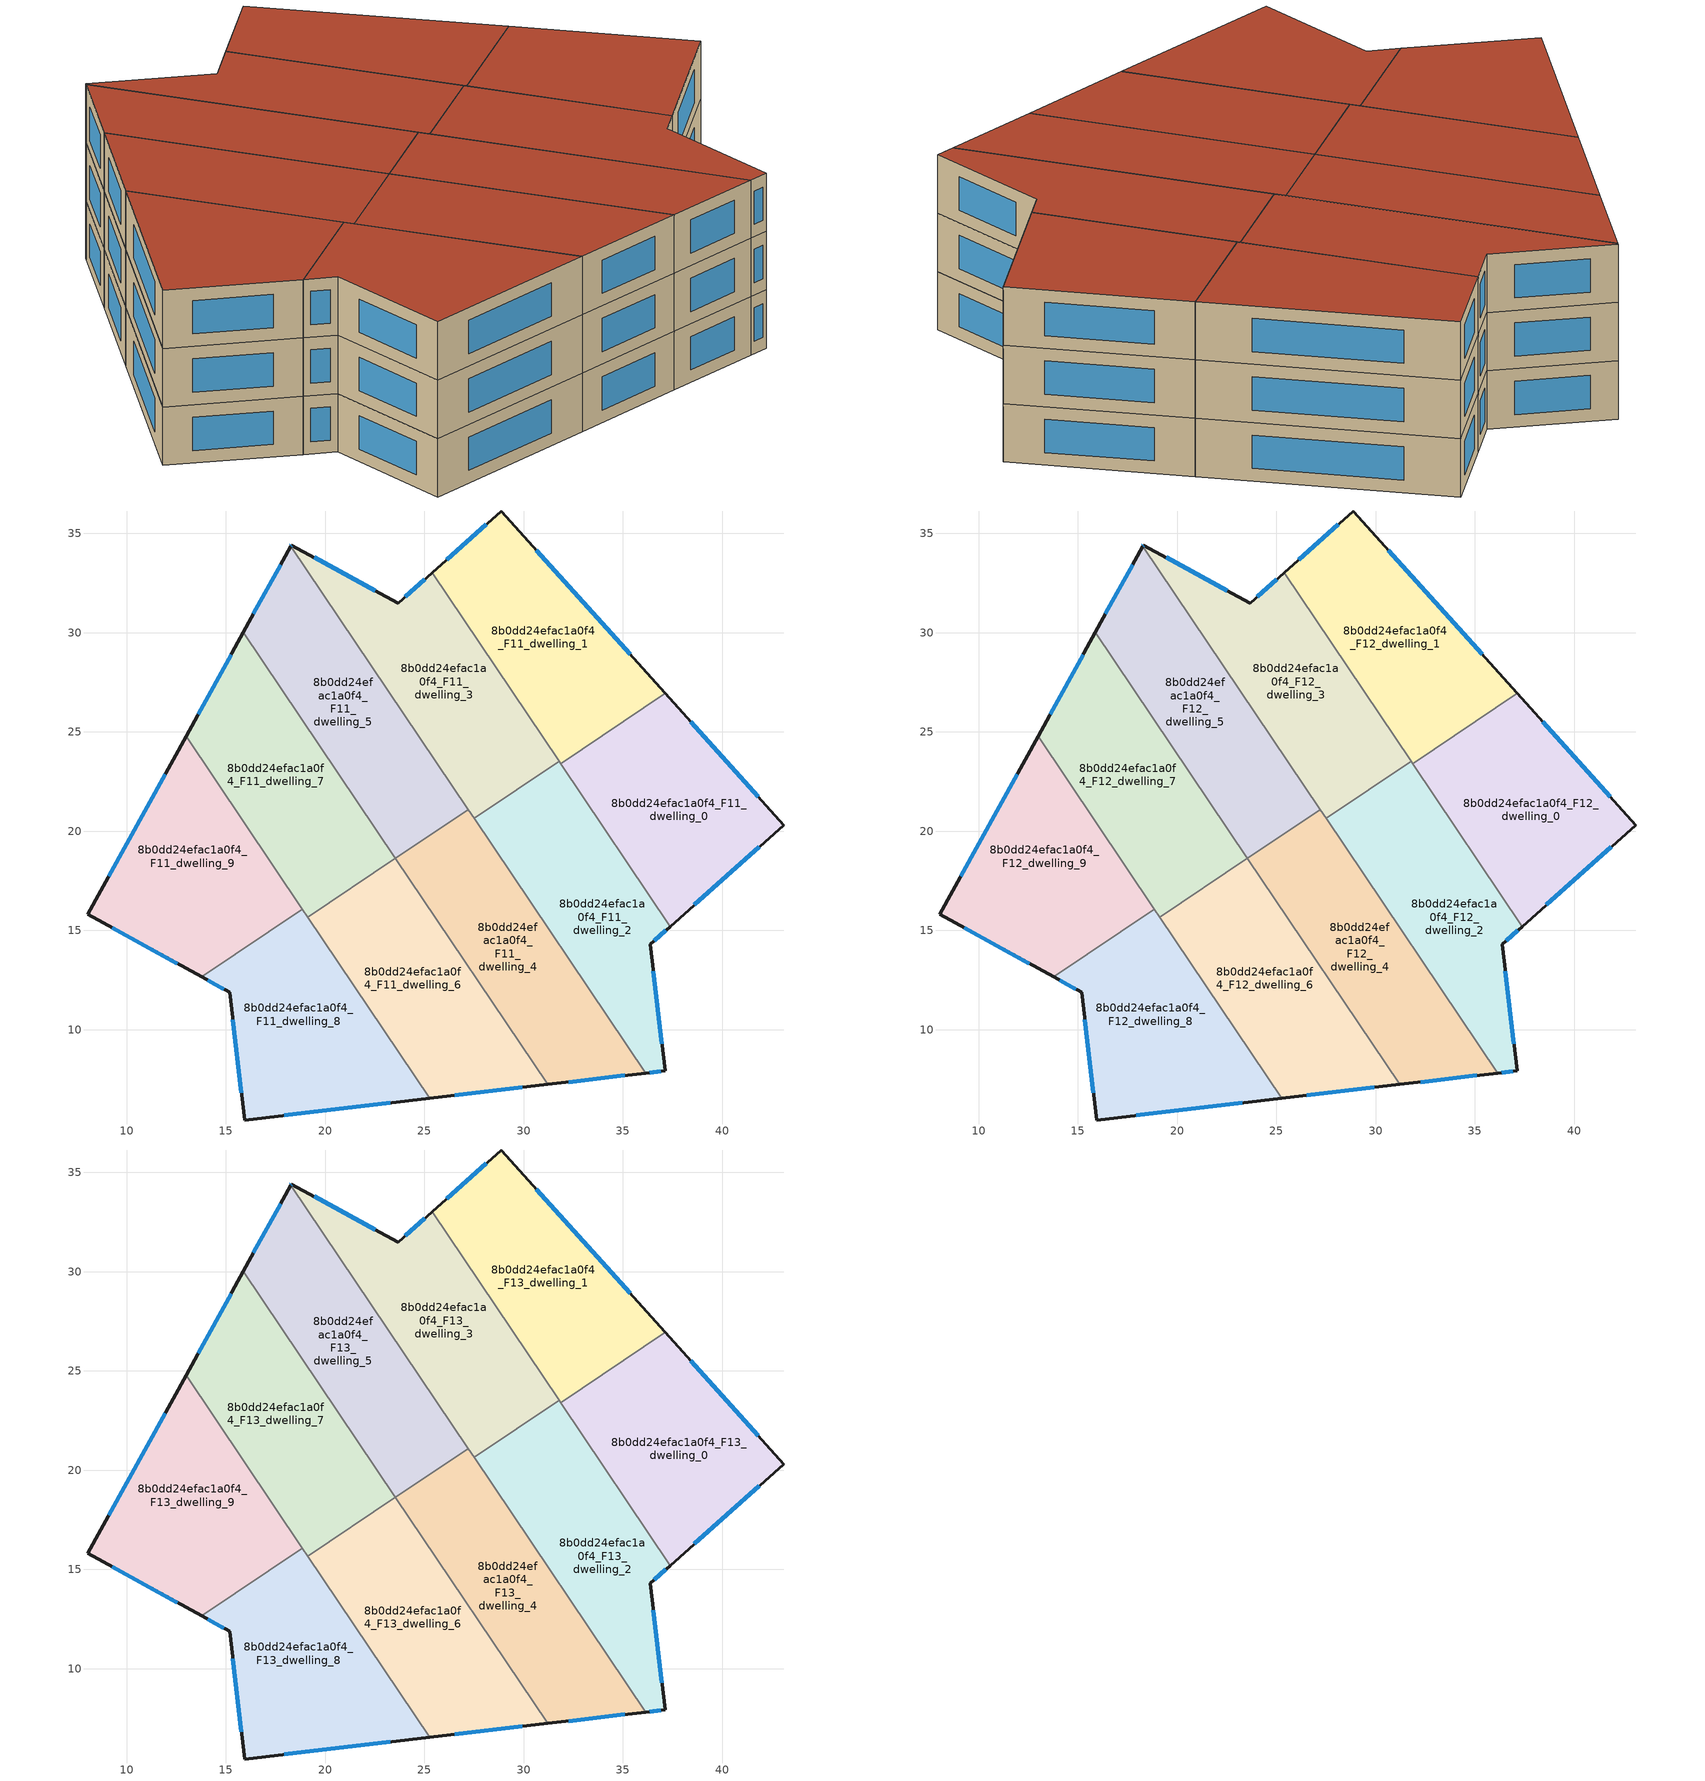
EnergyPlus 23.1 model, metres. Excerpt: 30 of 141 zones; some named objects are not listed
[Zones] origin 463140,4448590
8b0dd24efac1a0f4_F11_dwelling_0
 floor to 8b0dd24efac1a0f4_F10_dwelling_0 (EU_floor_Construction): 37.12,26.95 43.09,20.31 37.38,15.2 31.86,23.4 z33
 wall outside (EU_wall_Construction): 37.38,15.2 43.09,20.31 37.12,26.95 z33:36
 wall to 8b0dd24efac1a0f4_F11_dwelling_1 (EU_wall_Construction): 37.12,26.95 31.86,23.4 z33:36
 wall to 8b0dd24efac1a0f4_F11_dwelling_2 (EU_wall_Construction): 31.86,23.4 37.38,15.2 z33:36
 window (EU_Window_Construction): 41.82,21.73 38.4,25.52 / 38.6,16.29 41.87,19.21 z33.64:35.36
8b0dd24efac1a0f4_F11_dwelling_1
 floor to 8b0dd24efac1a0f4_F10_dwelling_1 (EU_floor_Construction): 28.87,36.13 37.12,26.95 31.86,23.4 25.39,33.01 z33
 wall outside (EU_wall_Construction): 37.12,26.95 28.87,36.13 25.39,33.01 z33:36
 wall to 8b0dd24efac1a0f4_F11_dwelling_3 (EU_wall_Construction): 25.39,33.01 31.78,23.51 z33:36
 wall to 8b0dd24efac1a0f4_F11_dwelling_2 (EU_wall_Construction): 31.78,23.51 31.86,23.4 z33:36
 window (EU_Window_Construction): 28.12,35.46 26.13,33.68 / 35.36,28.91 30.64,34.16 z33.64:35.36
8b0dd24efac1a0f4_F11_dwelling_2
 floor to 8b0dd24efac1a0f4_F10_dwelling_2 (EU_floor_Construction): 31.78,23.51 37.38,15.2 36.37,14.3 37.13,7.94 36.14,7.82 27.51,20.64 z33
 wall outside (EU_wall_Construction): 36.14,7.82 37.13,7.94 36.37,14.3 37.38,15.2 z33:36
 wall to 8b0dd24efac1a0f4_F11_dwelling_3 (EU_wall_Construction): 31.78,23.51 27.51,20.64 z33:36
 wall to 8b0dd24efac1a0f4_F11_dwelling_4 (EU_wall_Construction): 27.51,20.64 36.14,7.82 z33:36
 window (EU_Window_Construction): 36.35,7.85 36.91,7.91 / 36.59,14.49 37.16,15.01 / 36.96,9.3 36.54,12.94 z33.64:35.36
8b0dd24efac1a0f4_F11_dwelling_3
 floor to 8b0dd24efac1a0f4_F10_dwelling_3 (EU_floor_Construction): 25.39,33.01 31.78,23.51 27.51,20.64 18.28,34.36 18.3,34.41 23.67,31.48 z33
 wall outside (EU_wall_Construction): 25.39,33.01 23.67,31.48 18.3,34.41 18.28,34.36 z33:36
 wall to 8b0dd24efac1a0f4_F11_dwelling_5 (EU_wall_Construction): 18.28,34.36 27.2,21.09 z33:36
 wall to 8b0dd24efac1a0f4_F11_dwelling_4 (EU_wall_Construction): 27.21,21.09 27.51,20.64 z33:36
 window (EU_Window_Construction): 18.3,34.4 18.28,34.37 / 22.52,32.11 19.45,33.78 / 25.02,32.68 24.04,31.81 z33.64:35.36
8b0dd24efac1a0f4_F11_dwelling_4
 floor to 8b0dd24efac1a0f4_F10_dwelling_4 (EU_floor_Construction): 27.21,21.09 36.14,7.82 31.2,7.24 23.54,18.62 z33
 wall outside (EU_wall_Construction): 31.2,7.24 36.14,7.82 z33:36
 wall to 8b0dd24efac1a0f4_F11_dwelling_5 (EU_wall_Construction): 27.21,21.09 23.54,18.62 z33:36
 wall to 8b0dd24efac1a0f4_F11_dwelling_6 (EU_wall_Construction): 23.54,18.62 31.2,7.24 z33:36
 window (EU_Window_Construction): 32.26,7.37 35.08,7.7 z33.64:35.36
8b0dd24efac1a0f4_F11_dwelling_5
 floor to 8b0dd24efac1a0f4_F10_dwelling_5 (EU_floor_Construction): 18.28,34.36 27.21,21.09 23.54,18.62 15.88,30.01 z33
 wall outside (EU_wall_Construction): 18.28,34.36 15.88,30.01 z33:36
 wall to 8b0dd24efac1a0f4_F11_dwelling_7 (EU_wall_Construction): 15.88,30.01 23.54,18.63 z33:36
 window (EU_Window_Construction): 17.76,33.43 16.39,30.94 z33.64:35.36
8b0dd24efac1a0f4_F11_dwelling_6
 floor to 8b0dd24efac1a0f4_F10_dwelling_6 (EU_floor_Construction): 23.54,18.63 31.2,7.24 25.27,6.55 19.13,15.66 z33
 wall outside (EU_wall_Construction): 25.27,6.55 31.2,7.24 z33:36
 wall to 8b0dd24efac1a0f4_F11_dwelling_7 (EU_wall_Construction): 23.54,18.63 19.13,15.66 z33:36
 wall to 8b0dd24efac1a0f4_F11_dwelling_8 (EU_wall_Construction): 19.13,15.66 25.27,6.55 z33:36
 window (EU_Window_Construction): 26.54,6.7 29.93,7.09 z33.64:35.36
8b0dd24efac1a0f4_F11_dwelling_7
 floor to 8b0dd24efac1a0f4_F10_dwelling_7 (EU_floor_Construction): 15.88,30.01 23.54,18.63 19.13,15.66 13,24.78 z33
 wall outside (EU_wall_Construction): 15.88,30.01 13,24.78 z33:36
 wall to 8b0dd24efac1a0f4_F11_dwelling_9 (EU_wall_Construction): 13,24.78 18.86,16.07 z33:36
 wall to 8b0dd24efac1a0f4_F11_dwelling_8 (EU_wall_Construction): 18.86,16.07 19.13,15.66 z33:36
 window (EU_Window_Construction): 15.26,28.89 13.61,25.9 z33.64:35.36
8b0dd24efac1a0f4_F11_dwelling_8
 floor to 8b0dd24efac1a0f4_F10_dwelling_8 (EU_floor_Construction): 18.86,16.07 25.27,6.55 15.95,5.45 15.19,11.88 13.78,12.66 z33
 wall outside (EU_wall_Construction): 13.78,12.66 15.19,11.88 15.95,5.45 25.27,6.55 z33:36
 wall to 8b0dd24efac1a0f4_F11_dwelling_9 (EU_wall_Construction): 18.86,16.07 13.78,12.66 z33:36
 window (EU_Window_Construction): 14.09,12.49 14.89,12.05 / 17.95,5.69 23.27,6.31 / 15.35,10.51 15.79,6.83 z33.64:35.36
8b0dd24efac1a0f4_F11_dwelling_9
 floor to 8b0dd24efac1a0f4_F10_dwelling_9 (EU_floor_Construction): 13,24.78 18.86,16.07 13.78,12.66 8.05,15.8 z33
 wall outside (EU_wall_Construction): 13,24.78 8.05,15.8 13.78,12.66 z33:36
 window (EU_Window_Construction): 9.28,15.13 12.56,13.33 / 11.94,22.86 9.11,17.73 z33.64:35.36
8b0dd24efac1a0f4_F12_dwelling_0
 floor to 8b0dd24efac1a0f4_F11_dwelling_0 (EU_floor_Construction): 37.12,26.95 43.09,20.31 37.38,15.2 31.86,23.4 z36
 wall outside (EU_wall_Construction): 37.38,15.2 43.09,20.31 37.12,26.95 z36:39
 wall to 8b0dd24efac1a0f4_F12_dwelling_1 (EU_wall_Construction): 37.12,26.95 31.86,23.4 z36:39
 wall to 8b0dd24efac1a0f4_F12_dwelling_2 (EU_wall_Construction): 31.86,23.4 37.38,15.2 z36:39
 window (EU_Window_Construction): 41.82,21.73 38.4,25.52 / 38.6,16.29 41.87,19.21 z36.64:38.36
8b0dd24efac1a0f4_F12_dwelling_1
 floor to 8b0dd24efac1a0f4_F11_dwelling_1 (EU_floor_Construction): 28.87,36.13 37.12,26.95 31.86,23.4 25.39,33.01 z36
 wall outside (EU_wall_Construction): 37.12,26.95 28.87,36.13 25.39,33.01 z36:39
 wall to 8b0dd24efac1a0f4_F12_dwelling_3 (EU_wall_Construction): 25.39,33.01 31.78,23.51 z36:39
 wall to 8b0dd24efac1a0f4_F12_dwelling_2 (EU_wall_Construction): 31.78,23.51 31.86,23.4 z36:39
 window (EU_Window_Construction): 28.12,35.46 26.13,33.68 / 35.36,28.91 30.64,34.16 z36.64:38.36
8b0dd24efac1a0f4_F12_dwelling_2
 floor to 8b0dd24efac1a0f4_F11_dwelling_2 (EU_floor_Construction): 31.78,23.51 37.38,15.2 36.37,14.3 37.13,7.94 36.14,7.82 27.51,20.64 z36
 wall outside (EU_wall_Construction): 36.14,7.82 37.13,7.94 36.37,14.3 37.38,15.2 z36:39
 wall to 8b0dd24efac1a0f4_F12_dwelling_3 (EU_wall_Construction): 31.78,23.51 27.51,20.64 z36:39
 wall to 8b0dd24efac1a0f4_F12_dwelling_4 (EU_wall_Construction): 27.51,20.64 36.14,7.82 z36:39
 window (EU_Window_Construction): 36.35,7.85 36.91,7.91 / 36.59,14.49 37.16,15.01 / 36.96,9.3 36.54,12.94 z36.64:38.36
8b0dd24efac1a0f4_F12_dwelling_3
 floor to 8b0dd24efac1a0f4_F11_dwelling_3 (EU_floor_Construction): 25.39,33.01 31.78,23.51 27.51,20.64 18.28,34.36 18.3,34.41 23.67,31.48 z36
 wall outside (EU_wall_Construction): 25.39,33.01 23.67,31.48 18.3,34.41 18.28,34.36 z36:39
 wall to 8b0dd24efac1a0f4_F12_dwelling_5 (EU_wall_Construction): 18.28,34.36 27.2,21.09 z36:39
 wall to 8b0dd24efac1a0f4_F12_dwelling_4 (EU_wall_Construction): 27.21,21.09 27.51,20.64 z36:39
 window (EU_Window_Construction): 18.3,34.4 18.28,34.37 / 22.52,32.11 19.45,33.78 / 25.02,32.68 24.04,31.81 z36.64:38.36
8b0dd24efac1a0f4_F12_dwelling_4
 floor to 8b0dd24efac1a0f4_F11_dwelling_4 (EU_floor_Construction): 27.21,21.09 36.14,7.82 31.2,7.24 23.54,18.62 z36
 wall outside (EU_wall_Construction): 31.2,7.24 36.14,7.82 z36:39
 wall to 8b0dd24efac1a0f4_F12_dwelling_5 (EU_wall_Construction): 27.21,21.09 23.54,18.62 z36:39
 wall to 8b0dd24efac1a0f4_F12_dwelling_6 (EU_wall_Construction): 23.54,18.62 31.2,7.24 z36:39
 window (EU_Window_Construction): 32.26,7.37 35.08,7.7 z36.64:38.36
8b0dd24efac1a0f4_F12_dwelling_5
 floor to 8b0dd24efac1a0f4_F11_dwelling_5 (EU_floor_Construction): 18.28,34.36 27.21,21.09 23.54,18.62 15.88,30.01 z36
 wall outside (EU_wall_Construction): 18.28,34.36 15.88,30.01 z36:39
 wall to 8b0dd24efac1a0f4_F12_dwelling_7 (EU_wall_Construction): 15.88,30.01 23.54,18.63 z36:39
 window (EU_Window_Construction): 17.76,33.43 16.39,30.94 z36.64:38.36
8b0dd24efac1a0f4_F12_dwelling_6
 floor to 8b0dd24efac1a0f4_F11_dwelling_6 (EU_floor_Construction): 23.54,18.63 31.2,7.24 25.27,6.55 19.13,15.66 z36
 wall outside (EU_wall_Construction): 25.27,6.55 31.2,7.24 z36:39
 wall to 8b0dd24efac1a0f4_F12_dwelling_7 (EU_wall_Construction): 23.54,18.63 19.13,15.66 z36:39
 wall to 8b0dd24efac1a0f4_F12_dwelling_8 (EU_wall_Construction): 19.13,15.66 25.27,6.55 z36:39
 window (EU_Window_Construction): 26.54,6.7 29.93,7.09 z36.64:38.36
8b0dd24efac1a0f4_F12_dwelling_7
 floor to 8b0dd24efac1a0f4_F11_dwelling_7 (EU_floor_Construction): 15.88,30.01 23.54,18.63 19.13,15.66 13,24.78 z36
 wall outside (EU_wall_Construction): 15.88,30.01 13,24.78 z36:39
 wall to 8b0dd24efac1a0f4_F12_dwelling_9 (EU_wall_Construction): 13,24.78 18.86,16.07 z36:39
 wall to 8b0dd24efac1a0f4_F12_dwelling_8 (EU_wall_Construction): 18.86,16.07 19.13,15.66 z36:39
 window (EU_Window_Construction): 15.26,28.89 13.61,25.9 z36.64:38.36
8b0dd24efac1a0f4_F12_dwelling_8
 floor to 8b0dd24efac1a0f4_F11_dwelling_8 (EU_floor_Construction): 18.86,16.07 25.27,6.55 15.95,5.45 15.19,11.88 13.78,12.66 z36
 wall outside (EU_wall_Construction): 13.78,12.66 15.19,11.88 15.95,5.45 25.27,6.55 z36:39
 wall to 8b0dd24efac1a0f4_F12_dwelling_9 (EU_wall_Construction): 18.86,16.07 13.78,12.66 z36:39
 window (EU_Window_Construction): 14.09,12.49 14.89,12.05 / 17.95,5.69 23.27,6.31 / 15.35,10.51 15.79,6.83 z36.64:38.36
8b0dd24efac1a0f4_F12_dwelling_9
 floor to 8b0dd24efac1a0f4_F11_dwelling_9 (EU_floor_Construction): 13,24.78 18.86,16.07 13.78,12.66 8.05,15.8 z36
 wall outside (EU_wall_Construction): 13,24.78 8.05,15.8 13.78,12.66 z36:39
 window (EU_Window_Construction): 9.28,15.13 12.56,13.33 / 11.94,22.86 9.11,17.73 z36.64:38.36
8b0dd24efac1a0f4_F13_dwelling_0
 floor to 8b0dd24efac1a0f4_F12_dwelling_0 (EU_floor_Construction): 37.12,26.95 43.09,20.31 37.38,15.2 31.86,23.4 z39
 wall outside (EU_wall_Construction): 37.38,15.2 43.09,20.31 37.12,26.95 z39:42
 wall to 8b0dd24efac1a0f4_F13_dwelling_1 (EU_wall_Construction): 37.12,26.95 31.86,23.4 z39:42
 wall to 8b0dd24efac1a0f4_F13_dwelling_2 (EU_wall_Construction): 31.86,23.4 37.38,15.2 z39:42
 window (EU_Window_Construction): 41.82,21.73 38.4,25.52 / 38.6,16.29 41.87,19.21 z39.64:41.36
 roof outside (EU_roof_Construction): 43.09,20.31 37.12,26.95 31.86,23.4 37.38,15.2 z42
8b0dd24efac1a0f4_F13_dwelling_1
 floor to 8b0dd24efac1a0f4_F12_dwelling_1 (EU_floor_Construction): 28.87,36.13 37.12,26.95 31.86,23.4 25.39,33.01 z39
 wall outside (EU_wall_Construction): 37.12,26.95 28.87,36.13 25.39,33.01 z39:42
 wall to 8b0dd24efac1a0f4_F13_dwelling_3 (EU_wall_Construction): 25.39,33.01 31.78,23.51 z39:42
 wall to 8b0dd24efac1a0f4_F13_dwelling_2 (EU_wall_Construction): 31.78,23.51 31.86,23.4 z39:42
 window (EU_Window_Construction): 28.12,35.46 26.13,33.68 / 35.36,28.91 30.64,34.16 z39.64:41.36
 roof outside (EU_roof_Construction): 37.12,26.95 28.87,36.13 25.39,33.01 31.86,23.4 z42
8b0dd24efac1a0f4_F13_dwelling_2
 floor to 8b0dd24efac1a0f4_F12_dwelling_2 (EU_floor_Construction): 31.78,23.51 37.38,15.2 36.37,14.3 37.13,7.94 36.14,7.82 27.51,20.64 z39
 wall outside (EU_wall_Construction): 36.14,7.82 37.13,7.94 36.37,14.3 37.38,15.2 z39:42
 wall to 8b0dd24efac1a0f4_F13_dwelling_3 (EU_wall_Construction): 31.78,23.51 27.51,20.64 z39:42
 wall to 8b0dd24efac1a0f4_F13_dwelling_4 (EU_wall_Construction): 27.51,20.64 36.14,7.82 z39:42
 window (EU_Window_Construction): 36.35,7.85 36.91,7.91 / 36.59,14.49 37.16,15.01 / 36.96,9.3 36.54,12.94 z39.64:41.36
 roof outside (EU_roof_Construction): 37.13,7.94 36.37,14.3 37.38,15.2 31.78,23.51 27.51,20.64 36.14,7.82 z42
8b0dd24efac1a0f4_F13_dwelling_3
 floor to 8b0dd24efac1a0f4_F12_dwelling_3 (EU_floor_Construction): 25.39,33.01 31.78,23.51 27.51,20.64 18.28,34.36 18.3,34.41 23.67,31.48 z39
 wall outside (EU_wall_Construction): 25.39,33.01 23.67,31.48 18.3,34.41 18.28,34.36 z39:42
 wall to 8b0dd24efac1a0f4_F13_dwelling_5 (EU_wall_Construction): 18.28,34.36 27.2,21.09 z39:42
 wall to 8b0dd24efac1a0f4_F13_dwelling_4 (EU_wall_Construction): 27.21,21.09 27.51,20.64 z39:42
 window (EU_Window_Construction): 18.3,34.4 18.28,34.37 / 22.52,32.11 19.45,33.78 / 25.02,32.68 24.04,31.81 z39.64:41.36
 roof outside (EU_roof_Construction): 31.78,23.51 25.39,33.01 23.67,31.48 18.3,34.41 18.28,34.36 27.51,20.64 z42
8b0dd24efac1a0f4_F13_dwelling_4
 floor to 8b0dd24efac1a0f4_F12_dwelling_4 (EU_floor_Construction): 27.21,21.09 36.14,7.82 31.2,7.24 23.54,18.62 z39
 wall outside (EU_wall_Construction): 31.2,7.24 36.14,7.82 z39:42
 wall to 8b0dd24efac1a0f4_F13_dwelling_5 (EU_wall_Construction): 27.21,21.09 23.54,18.62 z39:42
 wall to 8b0dd24efac1a0f4_F13_dwelling_6 (EU_wall_Construction): 23.54,18.62 31.2,7.24 z39:42
 window (EU_Window_Construction): 32.26,7.37 35.08,7.7 z39.64:41.36
 roof outside (EU_roof_Construction): 36.14,7.82 27.21,21.09 23.54,18.62 31.2,7.24 z42
8b0dd24efac1a0f4_F13_dwelling_5
 floor to 8b0dd24efac1a0f4_F12_dwelling_5 (EU_floor_Construction): 18.28,34.36 27.21,21.09 23.54,18.62 15.88,30.01 z39
 wall outside (EU_wall_Construction): 18.28,34.36 15.88,30.01 z39:42
 wall to 8b0dd24efac1a0f4_F13_dwelling_7 (EU_wall_Construction): 15.88,30.01 23.54,18.63 z39:42
 window (EU_Window_Construction): 17.76,33.43 16.39,30.94 z39.64:41.36
 roof outside (EU_roof_Construction): 27.21,21.09 18.28,34.36 15.88,30.01 23.54,18.62 z42
8b0dd24efac1a0f4_F13_dwelling_6
 floor to 8b0dd24efac1a0f4_F12_dwelling_6 (EU_floor_Construction): 23.54,18.63 31.2,7.24 25.27,6.55 19.13,15.66 z39
 wall outside (EU_wall_Construction): 25.27,6.55 31.2,7.24 z39:42
 wall to 8b0dd24efac1a0f4_F13_dwelling_7 (EU_wall_Construction): 23.54,18.63 19.13,15.66 z39:42
 wall to 8b0dd24efac1a0f4_F13_dwelling_8 (EU_wall_Construction): 19.13,15.66 25.27,6.55 z39:42
 window (EU_Window_Construction): 26.54,6.7 29.93,7.09 z39.64:41.36
 roof outside (EU_roof_Construction): 31.2,7.24 23.54,18.63 19.13,15.66 25.27,6.55 z42
8b0dd24efac1a0f4_F13_dwelling_7
 floor to 8b0dd24efac1a0f4_F12_dwelling_7 (EU_floor_Construction): 15.88,30.01 23.54,18.63 19.13,15.66 13,24.78 z39
 wall outside (EU_wall_Construction): 15.88,30.01 13,24.78 z39:42
 wall to 8b0dd24efac1a0f4_F13_dwelling_9 (EU_wall_Construction): 13,24.78 18.86,16.07 z39:42
 wall to 8b0dd24efac1a0f4_F13_dwelling_8 (EU_wall_Construction): 18.86,16.07 19.13,15.66 z39:42
 window (EU_Window_Construction): 15.26,28.89 13.61,25.9 z39.64:41.36
 roof outside (EU_roof_Construction): 23.54,18.63 15.88,30.01 13,24.78 19.13,15.66 z42
8b0dd24efac1a0f4_F13_dwelling_8
 floor to 8b0dd24efac1a0f4_F12_dwelling_8 (EU_floor_Construction): 18.86,16.07 25.27,6.55 15.95,5.45 15.19,11.88 13.78,12.66 z39
 wall outside (EU_wall_Construction): 13.78,12.66 15.19,11.88 15.95,5.45 25.27,6.55 z39:42
 wall to 8b0dd24efac1a0f4_F13_dwelling_9 (EU_wall_Construction): 18.86,16.07 13.78,12.66 z39:42
 window (EU_Window_Construction): 14.09,12.49 14.89,12.05 / 17.95,5.69 23.27,6.31 / 15.35,10.51 15.79,6.83 z39.64:41.36
 roof outside (EU_roof_Construction): 25.27,6.55 18.86,16.07 13.78,12.66 15.19,11.88 15.95,5.45 z42
8b0dd24efac1a0f4_F13_dwelling_9
 floor to 8b0dd24efac1a0f4_F12_dwelling_9 (EU_floor_Construction): 13,24.78 18.86,16.07 13.78,12.66 8.05,15.8 z39
 wall outside (EU_wall_Construction): 13,24.78 8.05,15.8 13.78,12.66 z39:42
 window (EU_Window_Construction): 9.28,15.13 12.56,13.33 / 11.94,22.86 9.11,17.73 z39.64:41.36
 roof outside (EU_roof_Construction): 18.86,16.07 13,24.78 8.05,15.8 13.78,12.66 z42
[Building]
EU S2 Campaign: North Axis=0; Terrain=City; Solar Distribution=FullExterior
[Site:Location]
Yerevan-Zvartnots.Intl.AP: Latitude=40.15; Longitude=44.383; Time Zone=4; Elevation=854
[SizingPeriod:WeatherFileDays]
AnnualSizingPeriod: Begin Month=1; Begin Day of Month=1; End Month=12; End Day of Month=31; Day of Week for Start Day=Monday; Use Weather File Daylight Saving Period=No; Use Weather File Rain and Snow Indicators=No
[MATERIAL]
EU_InternalMass_Material: Roughness=MediumRough; Thickness=0.1; Conductivity=1; Density=1800; Specific Heat=900; Thermal Absorptance=0.9; Solar Absorptance=0.7; Visible Absorptance=0.7
[MATERIAL:NOMASS] Roughness=MediumRough; Thermal Absorptance=0.9; Solar Absorptance=0.7; Visible Absorptance=0.7
Name | Thermal Resistance
EU_wall_NoMass | 1.05043
EU_roof_NoMass | 1.45357
EU_floor_NoMass | 0.478065
[WINDOWMATERIAL:SIMPLEGLAZINGSYSTEM]
EU_Window_SimpleGlazing: UFactor=2.5566; Solar Heat Gain Coefficient=0.75; Visible Transmittance=0.75
[CONSTRUCTION]
EU_wall_Construction: EU_wall_NoMass
EU_roof_Construction: EU_roof_NoMass
EU_floor_Construction: EU_floor_NoMass
EU_Window_Construction: EU_Window_SimpleGlazing
EU_InternalMass_Construction: EU_InternalMass_Material
[ZONE] Type=1; Multiplier=1; Ceiling Height=autocalculate; Floor Area=autocalculate; Part of Total Floor Area=Yes
Name | Volume
8b0dd24efac1a0f4_F11_dwelling_0; 8b0dd24efac1a0f4_F12_dwelling_0; 8b0dd24efac1a0f4_F13_dwelling_0 | 196.861
8b0dd24efac1a0f4_F11_dwelling_1; 8b0dd24efac1a0f4_F12_dwelling_1; 8b0dd24efac1a0f4_F13_dwelling_1; 8b0dd24efac1a0f4_F11_dwelling_8; 8b0dd24efac1a0f4_F12_dwelling_8; 8b0dd24efac1a0f4_F13_dwelling_8 | 196.856
8b0dd24efac1a0f4_F11_dwelling_2; 8b0dd24efac1a0f4_F12_dwelling_2; 8b0dd24efac1a0f4_F13_dwelling_2 | 196.889
8b0dd24efac1a0f4_F11_dwelling_3; 8b0dd24efac1a0f4_F12_dwelling_3; 8b0dd24efac1a0f4_F13_dwelling_3 | 196.884
8b0dd24efac1a0f4_F11_dwelling_4; 8b0dd24efac1a0f4_F12_dwelling_4; 8b0dd24efac1a0f4_F13_dwelling_4 | 196.851
8b0dd24efac1a0f4_F11_dwelling_5; 8b0dd24efac1a0f4_F12_dwelling_5; 8b0dd24efac1a0f4_F13_dwelling_5 | 196.853
8b0dd24efac1a0f4_F11_dwelling_6; 8b0dd24efac1a0f4_F12_dwelling_6; 8b0dd24efac1a0f4_F13_dwelling_6; 8b0dd24efac1a0f4_F11_dwelling_7; 8b0dd24efac1a0f4_F12_dwelling_7; 8b0dd24efac1a0f4_F13_dwelling_7 | 196.865
8b0dd24efac1a0f4_F11_dwelling_9; 8b0dd24efac1a0f4_F12_dwelling_9; 8b0dd24efac1a0f4_F13_dwelling_9 | 196.855
[INTERNALMASS] Construction=EU_InternalMass_Construction
Name | Zone or ZoneList | Surface Area
8b0dd24efac1a0f4_F11_dwelling_0_EU_InternalMass | 8b0dd24efac1a0f4_F11_dwelling_0 | 65.6206
8b0dd24efac1a0f4_F11_dwelling_1_EU_InternalMass | 8b0dd24efac1a0f4_F11_dwelling_1 | 65.6186
8b0dd24efac1a0f4_F11_dwelling_2_EU_InternalMass | 8b0dd24efac1a0f4_F11_dwelling_2 | 65.6296
8b0dd24efac1a0f4_F11_dwelling_3_EU_InternalMass | 8b0dd24efac1a0f4_F11_dwelling_3 | 65.628
8b0dd24efac1a0f4_F11_dwelling_4_EU_InternalMass | 8b0dd24efac1a0f4_F11_dwelling_4 | 65.6169
8b0dd24efac1a0f4_F11_dwelling_5_EU_InternalMass | 8b0dd24efac1a0f4_F11_dwelling_5 | 65.6179
8b0dd24efac1a0f4_F11_dwelling_6_EU_InternalMass | 8b0dd24efac1a0f4_F11_dwelling_6 | 65.6219
8b0dd24efac1a0f4_F11_dwelling_7_EU_InternalMass | 8b0dd24efac1a0f4_F11_dwelling_7 | 65.6215
8b0dd24efac1a0f4_F11_dwelling_8_EU_InternalMass | 8b0dd24efac1a0f4_F11_dwelling_8 | 65.6186
8b0dd24efac1a0f4_F11_dwelling_9_EU_InternalMass | 8b0dd24efac1a0f4_F11_dwelling_9 | 65.6181
8b0dd24efac1a0f4_F12_dwelling_0_EU_InternalMass | 8b0dd24efac1a0f4_F12_dwelling_0 | 65.6206
8b0dd24efac1a0f4_F12_dwelling_1_EU_InternalMass | 8b0dd24efac1a0f4_F12_dwelling_1 | 65.6186
8b0dd24efac1a0f4_F12_dwelling_2_EU_InternalMass | 8b0dd24efac1a0f4_F12_dwelling_2 | 65.6296
8b0dd24efac1a0f4_F12_dwelling_3_EU_InternalMass | 8b0dd24efac1a0f4_F12_dwelling_3 | 65.628
8b0dd24efac1a0f4_F12_dwelling_4_EU_InternalMass | 8b0dd24efac1a0f4_F12_dwelling_4 | 65.6169
8b0dd24efac1a0f4_F12_dwelling_5_EU_InternalMass | 8b0dd24efac1a0f4_F12_dwelling_5 | 65.6179
8b0dd24efac1a0f4_F12_dwelling_6_EU_InternalMass | 8b0dd24efac1a0f4_F12_dwelling_6 | 65.6219
8b0dd24efac1a0f4_F12_dwelling_7_EU_InternalMass | 8b0dd24efac1a0f4_F12_dwelling_7 | 65.6215
8b0dd24efac1a0f4_F12_dwelling_8_EU_InternalMass | 8b0dd24efac1a0f4_F12_dwelling_8 | 65.6186
8b0dd24efac1a0f4_F12_dwelling_9_EU_InternalMass | 8b0dd24efac1a0f4_F12_dwelling_9 | 65.6181
8b0dd24efac1a0f4_F13_dwelling_0_EU_InternalMass | 8b0dd24efac1a0f4_F13_dwelling_0 | 65.6206
8b0dd24efac1a0f4_F13_dwelling_1_EU_InternalMass | 8b0dd24efac1a0f4_F13_dwelling_1 | 65.6186
8b0dd24efac1a0f4_F13_dwelling_2_EU_InternalMass | 8b0dd24efac1a0f4_F13_dwelling_2 | 65.6296
8b0dd24efac1a0f4_F13_dwelling_3_EU_InternalMass | 8b0dd24efac1a0f4_F13_dwelling_3 | 65.628
8b0dd24efac1a0f4_F13_dwelling_4_EU_InternalMass | 8b0dd24efac1a0f4_F13_dwelling_4 | 65.6169
8b0dd24efac1a0f4_F13_dwelling_5_EU_InternalMass | 8b0dd24efac1a0f4_F13_dwelling_5 | 65.6179
8b0dd24efac1a0f4_F13_dwelling_6_EU_InternalMass | 8b0dd24efac1a0f4_F13_dwelling_6 | 65.6219
8b0dd24efac1a0f4_F13_dwelling_7_EU_InternalMass | 8b0dd24efac1a0f4_F13_dwelling_7 | 65.6215
8b0dd24efac1a0f4_F13_dwelling_8_EU_InternalMass | 8b0dd24efac1a0f4_F13_dwelling_8 | 65.6186
8b0dd24efac1a0f4_F13_dwelling_9_EU_InternalMass | 8b0dd24efac1a0f4_F13_dwelling_9 | 65.6181
[OTHEREQUIPMENT] Fuel Type=Electricity; Design Level Calculation Method=Watts/Area; Power per Zone Floor Area=1; Fraction Latent=0; Fraction Radiant=0; Fraction Lost=0; Carbon Dioxide Generation Rate=0; EndUse Subcategory=EU_Step8_InternalGains
Name | Zone or ZoneList or Space or SpaceList | Schedule
EU_Step8_InternalGain_8b0dd24efac1a0f4_F11_dwelling_0_f000 | 8b0dd24efac1a0f4_F11_dwelling_0 | EU_Step8_GainSchedule_8b0dd24efac1a0f4_F11_dwelling_0_f000
EU_Step8_InternalGain_8b0dd24efac1a0f4_F11_dwelling_1_f000 | 8b0dd24efac1a0f4_F11_dwelling_1 | EU_Step8_GainSchedule_8b0dd24efac1a0f4_F11_dwelling_1_f000
EU_Step8_InternalGain_8b0dd24efac1a0f4_F11_dwelling_2_f000 | 8b0dd24efac1a0f4_F11_dwelling_2 | EU_Step8_GainSchedule_8b0dd24efac1a0f4_F11_dwelling_2_f000
EU_Step8_InternalGain_8b0dd24efac1a0f4_F11_dwelling_3_f000 | 8b0dd24efac1a0f4_F11_dwelling_3 | EU_Step8_GainSchedule_8b0dd24efac1a0f4_F11_dwelling_3_f000
EU_Step8_InternalGain_8b0dd24efac1a0f4_F11_dwelling_4_f000 | 8b0dd24efac1a0f4_F11_dwelling_4 | EU_Step8_GainSchedule_8b0dd24efac1a0f4_F11_dwelling_4_f000
EU_Step8_InternalGain_8b0dd24efac1a0f4_F11_dwelling_5_f000 | 8b0dd24efac1a0f4_F11_dwelling_5 | EU_Step8_GainSchedule_8b0dd24efac1a0f4_F11_dwelling_5_f000
EU_Step8_InternalGain_8b0dd24efac1a0f4_F11_dwelling_6_f000 | 8b0dd24efac1a0f4_F11_dwelling_6 | EU_Step8_GainSchedule_8b0dd24efac1a0f4_F11_dwelling_6_f000
EU_Step8_InternalGain_8b0dd24efac1a0f4_F11_dwelling_7_f000 | 8b0dd24efac1a0f4_F11_dwelling_7 | EU_Step8_GainSchedule_8b0dd24efac1a0f4_F11_dwelling_7_f000
EU_Step8_InternalGain_8b0dd24efac1a0f4_F11_dwelling_8_f000 | 8b0dd24efac1a0f4_F11_dwelling_8 | EU_Step8_GainSchedule_8b0dd24efac1a0f4_F11_dwelling_8_f000
EU_Step8_InternalGain_8b0dd24efac1a0f4_F11_dwelling_9_f000 | 8b0dd24efac1a0f4_F11_dwelling_9 | EU_Step8_GainSchedule_8b0dd24efac1a0f4_F11_dwelling_9_f000
EU_Step8_InternalGain_8b0dd24efac1a0f4_F12_dwelling_0_f000 | 8b0dd24efac1a0f4_F12_dwelling_0 | EU_Step8_GainSchedule_8b0dd24efac1a0f4_F12_dwelling_0_f000
EU_Step8_InternalGain_8b0dd24efac1a0f4_F12_dwelling_1_f000 | 8b0dd24efac1a0f4_F12_dwelling_1 | EU_Step8_GainSchedule_8b0dd24efac1a0f4_F12_dwelling_1_f000
EU_Step8_InternalGain_8b0dd24efac1a0f4_F12_dwelling_2_f000 | 8b0dd24efac1a0f4_F12_dwelling_2 | EU_Step8_GainSchedule_8b0dd24efac1a0f4_F12_dwelling_2_f000
EU_Step8_InternalGain_8b0dd24efac1a0f4_F12_dwelling_3_f000 | 8b0dd24efac1a0f4_F12_dwelling_3 | EU_Step8_GainSchedule_8b0dd24efac1a0f4_F12_dwelling_3_f000
EU_Step8_InternalGain_8b0dd24efac1a0f4_F12_dwelling_4_f000 | 8b0dd24efac1a0f4_F12_dwelling_4 | EU_Step8_GainSchedule_8b0dd24efac1a0f4_F12_dwelling_4_f000
EU_Step8_InternalGain_8b0dd24efac1a0f4_F12_dwelling_5_f000 | 8b0dd24efac1a0f4_F12_dwelling_5 | EU_Step8_GainSchedule_8b0dd24efac1a0f4_F12_dwelling_5_f000
EU_Step8_InternalGain_8b0dd24efac1a0f4_F12_dwelling_6_f000 | 8b0dd24efac1a0f4_F12_dwelling_6 | EU_Step8_GainSchedule_8b0dd24efac1a0f4_F12_dwelling_6_f000
EU_Step8_InternalGain_8b0dd24efac1a0f4_F12_dwelling_7_f000 | 8b0dd24efac1a0f4_F12_dwelling_7 | EU_Step8_GainSchedule_8b0dd24efac1a0f4_F12_dwelling_7_f000
EU_Step8_InternalGain_8b0dd24efac1a0f4_F12_dwelling_8_f000 | 8b0dd24efac1a0f4_F12_dwelling_8 | EU_Step8_GainSchedule_8b0dd24efac1a0f4_F12_dwelling_8_f000
EU_Step8_InternalGain_8b0dd24efac1a0f4_F12_dwelling_9_f000 | 8b0dd24efac1a0f4_F12_dwelling_9 | EU_Step8_GainSchedule_8b0dd24efac1a0f4_F12_dwelling_9_f000
EU_Step8_InternalGain_8b0dd24efac1a0f4_F13_dwelling_0_f000 | 8b0dd24efac1a0f4_F13_dwelling_0 | EU_Step8_GainSchedule_8b0dd24efac1a0f4_F13_dwelling_0_f000
EU_Step8_InternalGain_8b0dd24efac1a0f4_F13_dwelling_1_f000 | 8b0dd24efac1a0f4_F13_dwelling_1 | EU_Step8_GainSchedule_8b0dd24efac1a0f4_F13_dwelling_1_f000
EU_Step8_InternalGain_8b0dd24efac1a0f4_F13_dwelling_2_f000 | 8b0dd24efac1a0f4_F13_dwelling_2 | EU_Step8_GainSchedule_8b0dd24efac1a0f4_F13_dwelling_2_f000
EU_Step8_InternalGain_8b0dd24efac1a0f4_F13_dwelling_3_f000 | 8b0dd24efac1a0f4_F13_dwelling_3 | EU_Step8_GainSchedule_8b0dd24efac1a0f4_F13_dwelling_3_f000
EU_Step8_InternalGain_8b0dd24efac1a0f4_F13_dwelling_4_f000 | 8b0dd24efac1a0f4_F13_dwelling_4 | EU_Step8_GainSchedule_8b0dd24efac1a0f4_F13_dwelling_4_f000
EU_Step8_InternalGain_8b0dd24efac1a0f4_F13_dwelling_5_f000 | 8b0dd24efac1a0f4_F13_dwelling_5 | EU_Step8_GainSchedule_8b0dd24efac1a0f4_F13_dwelling_5_f000
EU_Step8_InternalGain_8b0dd24efac1a0f4_F13_dwelling_6_f000 | 8b0dd24efac1a0f4_F13_dwelling_6 | EU_Step8_GainSchedule_8b0dd24efac1a0f4_F13_dwelling_6_f000
EU_Step8_InternalGain_8b0dd24efac1a0f4_F13_dwelling_7_f000 | 8b0dd24efac1a0f4_F13_dwelling_7 | EU_Step8_GainSchedule_8b0dd24efac1a0f4_F13_dwelling_7_f000
EU_Step8_InternalGain_8b0dd24efac1a0f4_F13_dwelling_8_f000 | 8b0dd24efac1a0f4_F13_dwelling_8 | EU_Step8_GainSchedule_8b0dd24efac1a0f4_F13_dwelling_8_f000
EU_Step8_InternalGain_8b0dd24efac1a0f4_F13_dwelling_9_f000 | 8b0dd24efac1a0f4_F13_dwelling_9 | EU_Step8_GainSchedule_8b0dd24efac1a0f4_F13_dwelling_9_f000
[ZONEVENTILATION:DESIGNFLOWRATE] Schedule=EU_AlwaysOn; Design Flow Rate Calculation Method=AirChanges/Hour; Air Changes per Hour=0.557805; Ventilation Type=Natural; Fan Pressure Rise=0; Fan Total Efficiency=1; Constant Term Coefficient=1; Temperature Term Coefficient=0; Velocity Term Coefficient=0; Velocity Squared Term Coefficient=0; Minimum Indoor Temperature=-100; Maximum Indoor Temperature=100; Delta Temperature=-100; Minimum Outdoor Temperature=-100; Maximum Outdoor Temperature=100; Maximum Wind Speed=40
Name | Zone or ZoneList or Space or SpaceList
EU_ConstantAir_8b0dd24efac1a0f4_F11_dwelling_0 | 8b0dd24efac1a0f4_F11_dwelling_0
EU_ConstantAir_8b0dd24efac1a0f4_F11_dwelling_1 | 8b0dd24efac1a0f4_F11_dwelling_1
EU_ConstantAir_8b0dd24efac1a0f4_F11_dwelling_2 | 8b0dd24efac1a0f4_F11_dwelling_2
EU_ConstantAir_8b0dd24efac1a0f4_F11_dwelling_3 | 8b0dd24efac1a0f4_F11_dwelling_3
EU_ConstantAir_8b0dd24efac1a0f4_F11_dwelling_4 | 8b0dd24efac1a0f4_F11_dwelling_4
EU_ConstantAir_8b0dd24efac1a0f4_F11_dwelling_5 | 8b0dd24efac1a0f4_F11_dwelling_5
EU_ConstantAir_8b0dd24efac1a0f4_F11_dwelling_6 | 8b0dd24efac1a0f4_F11_dwelling_6
EU_ConstantAir_8b0dd24efac1a0f4_F11_dwelling_7 | 8b0dd24efac1a0f4_F11_dwelling_7
EU_ConstantAir_8b0dd24efac1a0f4_F11_dwelling_8 | 8b0dd24efac1a0f4_F11_dwelling_8
EU_ConstantAir_8b0dd24efac1a0f4_F11_dwelling_9 | 8b0dd24efac1a0f4_F11_dwelling_9
EU_ConstantAir_8b0dd24efac1a0f4_F12_dwelling_0 | 8b0dd24efac1a0f4_F12_dwelling_0
EU_ConstantAir_8b0dd24efac1a0f4_F12_dwelling_1 | 8b0dd24efac1a0f4_F12_dwelling_1
EU_ConstantAir_8b0dd24efac1a0f4_F12_dwelling_2 | 8b0dd24efac1a0f4_F12_dwelling_2
EU_ConstantAir_8b0dd24efac1a0f4_F12_dwelling_3 | 8b0dd24efac1a0f4_F12_dwelling_3
EU_ConstantAir_8b0dd24efac1a0f4_F12_dwelling_4 | 8b0dd24efac1a0f4_F12_dwelling_4
EU_ConstantAir_8b0dd24efac1a0f4_F12_dwelling_5 | 8b0dd24efac1a0f4_F12_dwelling_5
EU_ConstantAir_8b0dd24efac1a0f4_F12_dwelling_6 | 8b0dd24efac1a0f4_F12_dwelling_6
EU_ConstantAir_8b0dd24efac1a0f4_F12_dwelling_7 | 8b0dd24efac1a0f4_F12_dwelling_7
EU_ConstantAir_8b0dd24efac1a0f4_F12_dwelling_8 | 8b0dd24efac1a0f4_F12_dwelling_8
EU_ConstantAir_8b0dd24efac1a0f4_F12_dwelling_9 | 8b0dd24efac1a0f4_F12_dwelling_9
EU_ConstantAir_8b0dd24efac1a0f4_F13_dwelling_0 | 8b0dd24efac1a0f4_F13_dwelling_0
EU_ConstantAir_8b0dd24efac1a0f4_F13_dwelling_1 | 8b0dd24efac1a0f4_F13_dwelling_1
EU_ConstantAir_8b0dd24efac1a0f4_F13_dwelling_2 | 8b0dd24efac1a0f4_F13_dwelling_2
EU_ConstantAir_8b0dd24efac1a0f4_F13_dwelling_3 | 8b0dd24efac1a0f4_F13_dwelling_3
EU_ConstantAir_8b0dd24efac1a0f4_F13_dwelling_4 | 8b0dd24efac1a0f4_F13_dwelling_4
EU_ConstantAir_8b0dd24efac1a0f4_F13_dwelling_5 | 8b0dd24efac1a0f4_F13_dwelling_5
EU_ConstantAir_8b0dd24efac1a0f4_F13_dwelling_6 | 8b0dd24efac1a0f4_F13_dwelling_6
EU_ConstantAir_8b0dd24efac1a0f4_F13_dwelling_7 | 8b0dd24efac1a0f4_F13_dwelling_7
EU_ConstantAir_8b0dd24efac1a0f4_F13_dwelling_8 | 8b0dd24efac1a0f4_F13_dwelling_8
EU_ConstantAir_8b0dd24efac1a0f4_F13_dwelling_9 | 8b0dd24efac1a0f4_F13_dwelling_9
[HVACTEMPLATE:ZONE:IDEALLOADSAIRSYSTEM] System Availability Schedule=EU_AlwaysOn; Maximum Heating Supply Air Temperature=50; Minimum Cooling Supply Air Temperature=13; Maximum Heating Supply Air Humidity Ratio=0.0156; Minimum Cooling Supply Air Humidity Ratio=0.0077; Heating Limit=NoLimit; Cooling Limit=NoLimit; Heating Availability Schedule=EU_AlwaysOn; Cooling Availability Schedule=EU_CoolingOff; Dehumidification Control Type=ConstantSensibleHeatRatio; Cooling Sensible Heat Ratio=0.7; Dehumidification Setpoint=60; Humidification Control Type=None; Humidification Setpoint=30; Outdoor Air Method=None; Outdoor Air Flow Rate per Person=0.00944; Outdoor Air Flow Rate per Zone Floor Area=0; Outdoor Air Flow Rate per Zone=0; Demand Controlled Ventilation Type=None; Outdoor Air Economizer Type=NoEconomizer; Heat Recovery Type=None; Sensible Heat Recovery Effectiveness=0.7; Latent Heat Recovery Effectiveness=0.65
Name | Template Thermostat
8b0dd24efac1a0f4_F11_dwelling_0 | EU_HeatOnly_8b0dd24efac1a0f4_F11_dwelling_0
8b0dd24efac1a0f4_F11_dwelling_1 | EU_HeatOnly_8b0dd24efac1a0f4_F11_dwelling_1
8b0dd24efac1a0f4_F11_dwelling_2 | EU_HeatOnly_8b0dd24efac1a0f4_F11_dwelling_2
8b0dd24efac1a0f4_F11_dwelling_3 | EU_HeatOnly_8b0dd24efac1a0f4_F11_dwelling_3
8b0dd24efac1a0f4_F11_dwelling_4 | EU_HeatOnly_8b0dd24efac1a0f4_F11_dwelling_4
8b0dd24efac1a0f4_F11_dwelling_5 | EU_HeatOnly_8b0dd24efac1a0f4_F11_dwelling_5
8b0dd24efac1a0f4_F11_dwelling_6 | EU_HeatOnly_8b0dd24efac1a0f4_F11_dwelling_6
8b0dd24efac1a0f4_F11_dwelling_7 | EU_HeatOnly_8b0dd24efac1a0f4_F11_dwelling_7
8b0dd24efac1a0f4_F11_dwelling_8 | EU_HeatOnly_8b0dd24efac1a0f4_F11_dwelling_8
8b0dd24efac1a0f4_F11_dwelling_9 | EU_HeatOnly_8b0dd24efac1a0f4_F11_dwelling_9
8b0dd24efac1a0f4_F12_dwelling_0 | EU_HeatOnly_8b0dd24efac1a0f4_F12_dwelling_0
8b0dd24efac1a0f4_F12_dwelling_1 | EU_HeatOnly_8b0dd24efac1a0f4_F12_dwelling_1
8b0dd24efac1a0f4_F12_dwelling_2 | EU_HeatOnly_8b0dd24efac1a0f4_F12_dwelling_2
8b0dd24efac1a0f4_F12_dwelling_3 | EU_HeatOnly_8b0dd24efac1a0f4_F12_dwelling_3
8b0dd24efac1a0f4_F12_dwelling_4 | EU_HeatOnly_8b0dd24efac1a0f4_F12_dwelling_4
8b0dd24efac1a0f4_F12_dwelling_5 | EU_HeatOnly_8b0dd24efac1a0f4_F12_dwelling_5
8b0dd24efac1a0f4_F12_dwelling_6 | EU_HeatOnly_8b0dd24efac1a0f4_F12_dwelling_6
8b0dd24efac1a0f4_F12_dwelling_7 | EU_HeatOnly_8b0dd24efac1a0f4_F12_dwelling_7
8b0dd24efac1a0f4_F12_dwelling_8 | EU_HeatOnly_8b0dd24efac1a0f4_F12_dwelling_8
8b0dd24efac1a0f4_F12_dwelling_9 | EU_HeatOnly_8b0dd24efac1a0f4_F12_dwelling_9
8b0dd24efac1a0f4_F13_dwelling_0 | EU_HeatOnly_8b0dd24efac1a0f4_F13_dwelling_0
8b0dd24efac1a0f4_F13_dwelling_1 | EU_HeatOnly_8b0dd24efac1a0f4_F13_dwelling_1
8b0dd24efac1a0f4_F13_dwelling_2 | EU_HeatOnly_8b0dd24efac1a0f4_F13_dwelling_2
8b0dd24efac1a0f4_F13_dwelling_3 | EU_HeatOnly_8b0dd24efac1a0f4_F13_dwelling_3
8b0dd24efac1a0f4_F13_dwelling_4 | EU_HeatOnly_8b0dd24efac1a0f4_F13_dwelling_4
8b0dd24efac1a0f4_F13_dwelling_5 | EU_HeatOnly_8b0dd24efac1a0f4_F13_dwelling_5
8b0dd24efac1a0f4_F13_dwelling_6 | EU_HeatOnly_8b0dd24efac1a0f4_F13_dwelling_6
8b0dd24efac1a0f4_F13_dwelling_7 | EU_HeatOnly_8b0dd24efac1a0f4_F13_dwelling_7
8b0dd24efac1a0f4_F13_dwelling_8 | EU_HeatOnly_8b0dd24efac1a0f4_F13_dwelling_8
8b0dd24efac1a0f4_F13_dwelling_9 | EU_HeatOnly_8b0dd24efac1a0f4_F13_dwelling_9
[SIZING:ZONE] Zone Cooling Design Supply Air Temperature Input Method=SupplyAirTemperature; Zone Cooling Design Supply Air Temperature=13; Zone Heating Design Supply Air Temperature Input Method=SupplyAirTemperature; Zone Heating Design Supply Air Temperature=50; Zone Cooling Design Supply Air Humidity Ratio=0.008; Zone Heating Design Supply Air Humidity Ratio=0.008; Cooling Design Air Flow Method=DesignDay; Cooling Design Air Flow Rate=0; Cooling Minimum Air Flow per Zone Floor Area=0.000762; Cooling Minimum Air Flow=0; Cooling Minimum Air Flow Fraction=0.2; Heating Design Air Flow Method=DesignDay; Heating Design Air Flow Rate=0; Heating Maximum Air Flow per Zone Floor Area=0.002032; Heating Maximum Air Flow=0.141576; Heating Maximum Air Flow Fraction=0.3; Account for Dedicated Outdoor Air System=No; Dedicated Outdoor Air System Control Strategy=NeutralSupplyAir; Dedicated Outdoor Air Low Setpoint Temperature for Design=autosize; Dedicated Outdoor Air High Setpoint Temperature for Design=autosize; Zone Load Sizing Method=Sensible Load Only No Latent Load; Zone Latent Cooling Design Supply Air Humidity Ratio Input Method=HumidityRatioDifference; Zone Cooling Design Supply Air Humidity Ratio Difference=0.005; Zone Latent Heating Design Supply Air Humidity Ratio Input Method=HumidityRatioDifference; Zone Humidification Design Supply Air Humidity Ratio Difference=0.005
8b0dd24efac1a0f4_F11_dwelling_0; 8b0dd24efac1a0f4_F11_dwelling_1; 8b0dd24efac1a0f4_F11_dwelling_2; 8b0dd24efac1a0f4_F11_dwelling_3; 8b0dd24efac1a0f4_F11_dwelling_4; 8b0dd24efac1a0f4_F11_dwelling_5; 8b0dd24efac1a0f4_F11_dwelling_6; 8b0dd24efac1a0f4_F11_dwelling_7; 8b0dd24efac1a0f4_F11_dwelling_8; 8b0dd24efac1a0f4_F11_dwelling_9; 8b0dd24efac1a0f4_F12_dwelling_0; 8b0dd24efac1a0f4_F12_dwelling_1; 8b0dd24efac1a0f4_F12_dwelling_2; 8b0dd24efac1a0f4_F12_dwelling_3; 8b0dd24efac1a0f4_F12_dwelling_4; 8b0dd24efac1a0f4_F12_dwelling_5; 8b0dd24efac1a0f4_F12_dwelling_6; 8b0dd24efac1a0f4_F12_dwelling_7; 8b0dd24efac1a0f4_F12_dwelling_8; 8b0dd24efac1a0f4_F12_dwelling_9; 8b0dd24efac1a0f4_F13_dwelling_0; 8b0dd24efac1a0f4_F13_dwelling_1; 8b0dd24efac1a0f4_F13_dwelling_2; 8b0dd24efac1a0f4_F13_dwelling_3; 8b0dd24efac1a0f4_F13_dwelling_4; 8b0dd24efac1a0f4_F13_dwelling_5; 8b0dd24efac1a0f4_F13_dwelling_6; 8b0dd24efac1a0f4_F13_dwelling_7; 8b0dd24efac1a0f4_F13_dwelling_8; 8b0dd24efac1a0f4_F13_dwelling_9
[SCHEDULE:CONSTANT]
Name | Hourly Value
EU_AlwaysOn | 1
EU_CoolingOff | 0
[SCHEDULE:FILE] Column Number=1; Rows to Skip at Top=0; Number of Hours of Data=8760; Column Separator=Comma; Interpolate to Timestep=No; Minutes per Item=60; Adjust Schedule for Daylight Savings=Yes
Name | File
EU_Step8_GainSchedule_8b0dd24efac1a0f4_F11_dwelling_0_f000 | ../../schedules/8b0dd24efac1a0f4/8b0dd24efac1a0f4_F11_dwelling_0_f000_gain.csv
EU_Step8_GainSchedule_8b0dd24efac1a0f4_F11_dwelling_1_f000 | ../../schedules/8b0dd24efac1a0f4/8b0dd24efac1a0f4_F11_dwelling_1_f000_gain.csv
EU_Step8_GainSchedule_8b0dd24efac1a0f4_F11_dwelling_2_f000 | ../../schedules/8b0dd24efac1a0f4/8b0dd24efac1a0f4_F11_dwelling_2_f000_gain.csv
EU_Step8_GainSchedule_8b0dd24efac1a0f4_F11_dwelling_3_f000 | ../../schedules/8b0dd24efac1a0f4/8b0dd24efac1a0f4_F11_dwelling_3_f000_gain.csv
EU_Step8_GainSchedule_8b0dd24efac1a0f4_F11_dwelling_4_f000 | ../../schedules/8b0dd24efac1a0f4/8b0dd24efac1a0f4_F11_dwelling_4_f000_gain.csv
EU_Step8_GainSchedule_8b0dd24efac1a0f4_F11_dwelling_5_f000 | ../../schedules/8b0dd24efac1a0f4/8b0dd24efac1a0f4_F11_dwelling_5_f000_gain.csv
EU_Step8_GainSchedule_8b0dd24efac1a0f4_F11_dwelling_6_f000 | ../../schedules/8b0dd24efac1a0f4/8b0dd24efac1a0f4_F11_dwelling_6_f000_gain.csv
EU_Step8_GainSchedule_8b0dd24efac1a0f4_F11_dwelling_7_f000 | ../../schedules/8b0dd24efac1a0f4/8b0dd24efac1a0f4_F11_dwelling_7_f000_gain.csv
EU_Step8_GainSchedule_8b0dd24efac1a0f4_F11_dwelling_8_f000 | ../../schedules/8b0dd24efac1a0f4/8b0dd24efac1a0f4_F11_dwelling_8_f000_gain.csv
EU_Step8_GainSchedule_8b0dd24efac1a0f4_F11_dwelling_9_f000 | ../../schedules/8b0dd24efac1a0f4/8b0dd24efac1a0f4_F11_dwelling_9_f000_gain.csv
EU_Step8_GainSchedule_8b0dd24efac1a0f4_F12_dwelling_0_f000 | ../../schedules/8b0dd24efac1a0f4/8b0dd24efac1a0f4_F12_dwelling_0_f000_gain.csv
EU_Step8_GainSchedule_8b0dd24efac1a0f4_F12_dwelling_1_f000 | ../../schedules/8b0dd24efac1a0f4/8b0dd24efac1a0f4_F12_dwelling_1_f000_gain.csv
EU_Step8_GainSchedule_8b0dd24efac1a0f4_F12_dwelling_2_f000 | ../../schedules/8b0dd24efac1a0f4/8b0dd24efac1a0f4_F12_dwelling_2_f000_gain.csv
EU_Step8_GainSchedule_8b0dd24efac1a0f4_F12_dwelling_3_f000 | ../../schedules/8b0dd24efac1a0f4/8b0dd24efac1a0f4_F12_dwelling_3_f000_gain.csv
EU_Step8_GainSchedule_8b0dd24efac1a0f4_F12_dwelling_4_f000 | ../../schedules/8b0dd24efac1a0f4/8b0dd24efac1a0f4_F12_dwelling_4_f000_gain.csv
EU_Step8_GainSchedule_8b0dd24efac1a0f4_F12_dwelling_5_f000 | ../../schedules/8b0dd24efac1a0f4/8b0dd24efac1a0f4_F12_dwelling_5_f000_gain.csv
EU_Step8_GainSchedule_8b0dd24efac1a0f4_F12_dwelling_6_f000 | ../../schedules/8b0dd24efac1a0f4/8b0dd24efac1a0f4_F12_dwelling_6_f000_gain.csv
EU_Step8_GainSchedule_8b0dd24efac1a0f4_F12_dwelling_7_f000 | ../../schedules/8b0dd24efac1a0f4/8b0dd24efac1a0f4_F12_dwelling_7_f000_gain.csv
EU_Step8_GainSchedule_8b0dd24efac1a0f4_F12_dwelling_8_f000 | ../../schedules/8b0dd24efac1a0f4/8b0dd24efac1a0f4_F12_dwelling_8_f000_gain.csv
EU_Step8_GainSchedule_8b0dd24efac1a0f4_F12_dwelling_9_f000 | ../../schedules/8b0dd24efac1a0f4/8b0dd24efac1a0f4_F12_dwelling_9_f000_gain.csv
EU_Step8_GainSchedule_8b0dd24efac1a0f4_F13_dwelling_0_f000 | ../../schedules/8b0dd24efac1a0f4/8b0dd24efac1a0f4_F13_dwelling_0_f000_gain.csv
EU_Step8_GainSchedule_8b0dd24efac1a0f4_F13_dwelling_1_f000 | ../../schedules/8b0dd24efac1a0f4/8b0dd24efac1a0f4_F13_dwelling_1_f000_gain.csv
EU_Step8_GainSchedule_8b0dd24efac1a0f4_F13_dwelling_2_f000 | ../../schedules/8b0dd24efac1a0f4/8b0dd24efac1a0f4_F13_dwelling_2_f000_gain.csv
EU_Step8_GainSchedule_8b0dd24efac1a0f4_F13_dwelling_3_f000 | ../../schedules/8b0dd24efac1a0f4/8b0dd24efac1a0f4_F13_dwelling_3_f000_gain.csv
EU_Step8_GainSchedule_8b0dd24efac1a0f4_F13_dwelling_4_f000 | ../../schedules/8b0dd24efac1a0f4/8b0dd24efac1a0f4_F13_dwelling_4_f000_gain.csv
EU_Step8_GainSchedule_8b0dd24efac1a0f4_F13_dwelling_5_f000 | ../../schedules/8b0dd24efac1a0f4/8b0dd24efac1a0f4_F13_dwelling_5_f000_gain.csv
EU_Step8_GainSchedule_8b0dd24efac1a0f4_F13_dwelling_6_f000 | ../../schedules/8b0dd24efac1a0f4/8b0dd24efac1a0f4_F13_dwelling_6_f000_gain.csv
EU_Step8_GainSchedule_8b0dd24efac1a0f4_F13_dwelling_7_f000 | ../../schedules/8b0dd24efac1a0f4/8b0dd24efac1a0f4_F13_dwelling_7_f000_gain.csv
EU_Step8_GainSchedule_8b0dd24efac1a0f4_F13_dwelling_8_f000 | ../../schedules/8b0dd24efac1a0f4/8b0dd24efac1a0f4_F13_dwelling_8_f000_gain.csv
EU_Step8_GainSchedule_8b0dd24efac1a0f4_F13_dwelling_9_f000 | ../../schedules/8b0dd24efac1a0f4/8b0dd24efac1a0f4_F13_dwelling_9_f000_gain.csv
